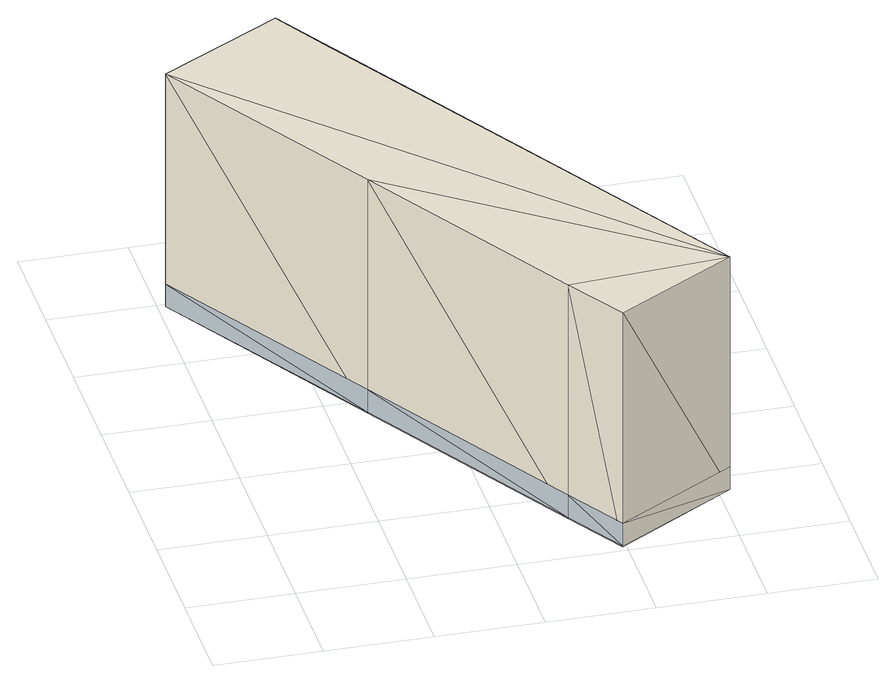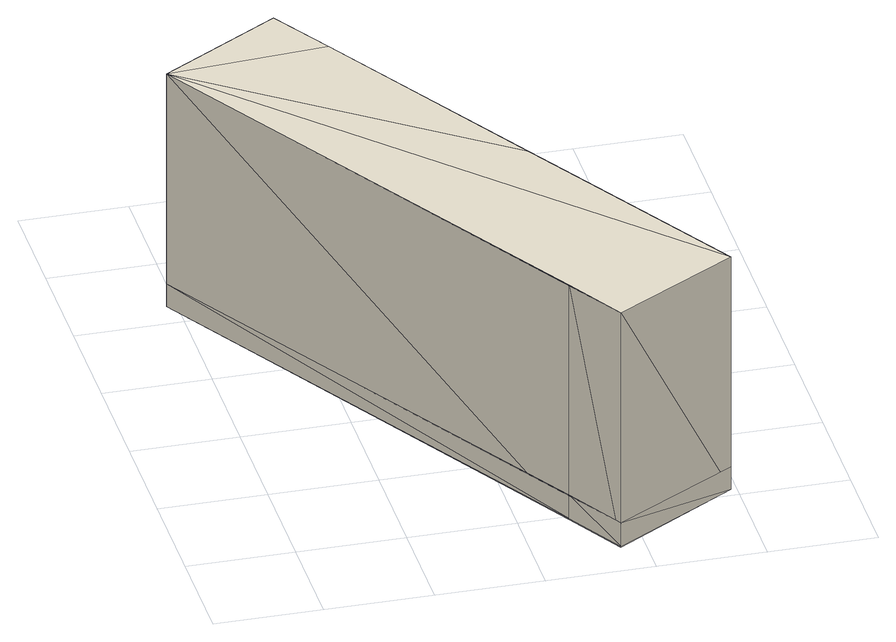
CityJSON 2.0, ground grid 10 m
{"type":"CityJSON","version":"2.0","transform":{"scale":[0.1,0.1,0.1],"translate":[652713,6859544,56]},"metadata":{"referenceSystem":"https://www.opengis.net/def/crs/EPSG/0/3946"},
"CityObjects":{
"object1":{"type":"GenericCityObject","attributes":{"identifier":"wall_test"},"geometry":[{"type":"MultiSurface","lod":"2","boundaries":[[[0,1,2]],[[1,3,2]],[[4,0,5]],[[0,2,5]],[[6,4,7]],[[4,5,7]]]}]},
"building1":{"type":"Building","geometry":[{"type":"MultiSurface","lod":"2","boundaries":[[[8,3,9]],[[3,1,9]],[[10,8,11]],[[8,9,11]],[[12,10,13]],[[10,11,13]],[[11,9,13]],[[9,1,13]],[[1,0,13]],[[0,4,13]],[[4,6,13]],[[7,12,6]],[[12,13,6]]],"semantics":{"surfaces":[{"type":"WallSurface"}],"values":[0,0,0,0,0,0,0,0,0,0,0,0,0]}}]},
"building2":{"type":"Building","geometry":[{"type":"MultiSurface","lod":"2","boundaries":[[[14,15,16]],[[15,17,16]],[[12,14,18]],[[14,16,18]],[[19,20,21]],[[20,3,21]],[[22,19,23]],[[19,21,23]],[[24,22,25]],[[22,23,25]],[[15,3,17]],[[3,20,17]],[[16,17,18]],[[17,20,18]],[[20,19,18]],[[19,22,18]],[[22,24,18]],[[25,12,24]],[[12,18,24]]],"semantics":{"surfaces":[{"type":"WallSurface"}],"values":[0,0,0,0,0,0,0,0,0,0,0,0,0,0,0,0,0,0,0]}}]}
},
"vertices":[
[134,278,27],[6,493,27],[134,278,4],[6,493,4],[261,63,27],[261,63,4],[296,5,27],[296,5,4],
[122,561,3],[122,561,27],[155,504,3],[155,504,27],[410,74,4],[410,74,27],
[155,504,2],[122,561,2],[155,504,242],[122,561,242],[410,74,242],[134,278,242],[6,493,242],[134,278,3],[261,63,242],[261,63,3],[296,5,242],[296,5,3]
]}
